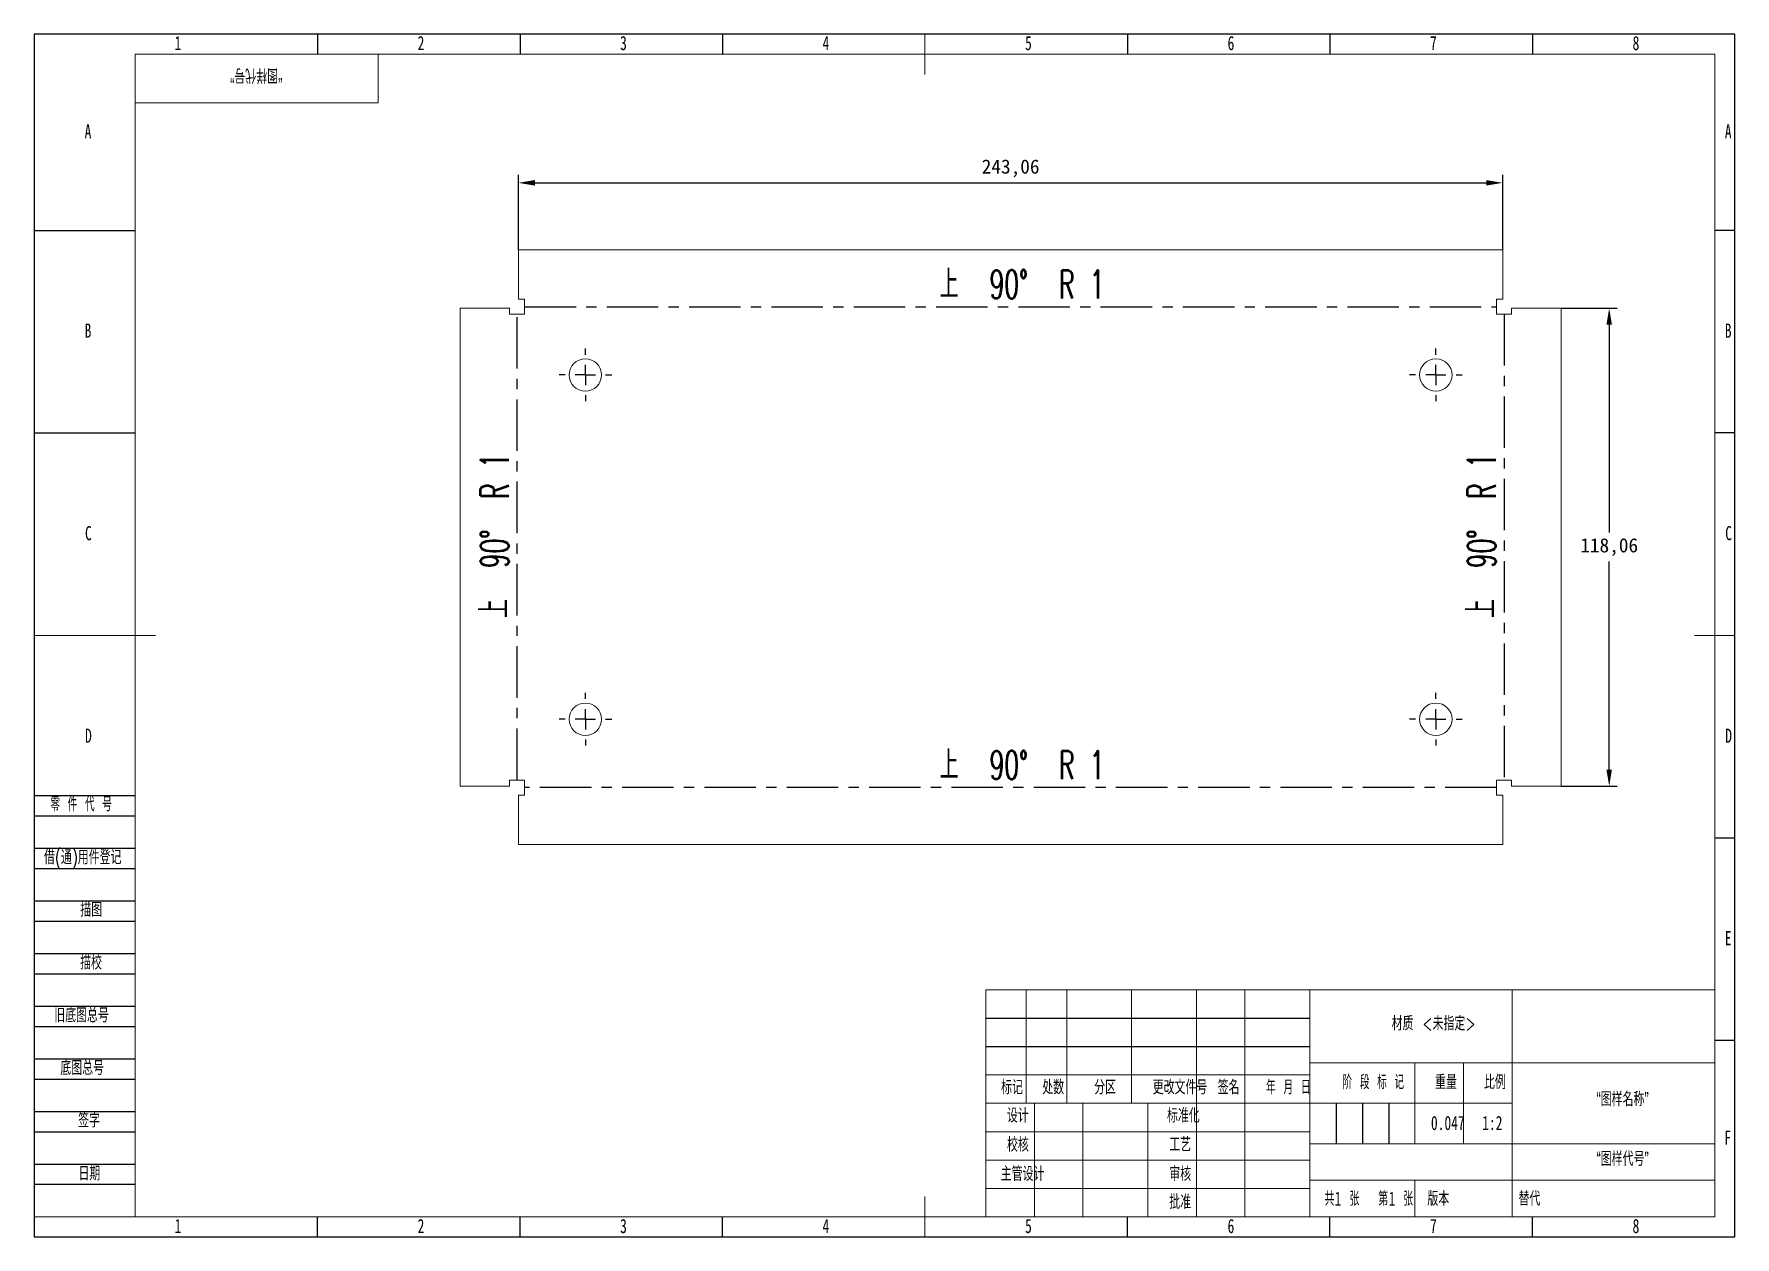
# Model space of a CAD drawing. Header units: millimetres. Extents: x 0 to 420, y 0 to 297.
import ezdxf

# ---------------------------------------------------------------- set-up
doc = ezdxf.new("R2010")
doc.units = ezdxf.units.MM
doc.header["$PDSIZE"] = -1
doc.linetypes.add('CENTERX2', pattern=[20.32, 12.7, -2.54, 2.54, -2.54])
for name, color, linetype in [('10', 7, 'Continuous'), ('5', 7, 'Continuous'), ('9', 7, 'Continuous'), ('SLD-0', 7, 'Continuous')]:
    doc.layers.add(name, color=color, linetype=linetype)
doc.styles.add('SLDTEXTSTYLE0', font='TXT', dxfattribs={"width": 0.7, "bigfont": 'bigfont'})
doc.styles.add('SLDTEXTSTYLE1', font='TXT', dxfattribs={"width": 0.62, "bigfont": 'bigfont'})
doc.styles.add('SLDTEXTSTYLE2', font='TXT', dxfattribs={"width": 0.614286, "bigfont": 'bigfont'})
doc.styles.add('SLDTEXTSTYLE3', font='TXT', dxfattribs={"width": 0.6, "bigfont": 'bigfont'})
doc.styles.add('SLDTEXTSTYLE4', font='TXT', dxfattribs={"width": 0.7})
doc.styles.add('SLDTEXTSTYLE5', font='TXT', dxfattribs={"width": 0.609091, "bigfont": 'bigfont'})
doc.dimstyles.new('ISO-25', dxfattribs={"dimtxt": 2.5, "dimasz": 2.5, "dimexe": 1.25, "dimexo": 0.625, "dimtad": 1, "dimtxsty": 'Standard', "dimcen": 2.5, "dimadec": 0, "dimazin": 0, "dimtfac": 1, "dimtmove": 0, "dimatfit": 3, "dimfxl": 0, "dimarcsym": 0})

# ---------------------------------------------------------------- blocks, each defined once
blk = doc.blocks.new('SW_CENTERMARKSYMBOL_0')
at = {"layer": '10', "color": 0}
for p, q in [((0, 2.5), (0, 3.25)), ((-2.5, 0), (-3.25, 0)), ((0, 0), (-1.25, 0)), ((0, 0), (0, 1.25)), ((0, 0), (0, -1.25)), ((0, 0), (1.25, 0)), ((2.5, 0), (3.25, 0)), ((0, -2.5), (0, -3.25))]:
    blk.add_line(p, q, dxfattribs=at)
blk = doc.blocks.new('SW_CENTERMARKSYMBOL_1')
at = {"layer": '10', "color": 0}
for p, q in [((0, 2.5), (0, 3.25)), ((-2.5, 0), (-3.25, 0)), ((0, 0), (-1.25, 0)), ((0, 0), (0, 1.25)), ((0, 0), (0, -1.25)), ((0, 0), (1.25, 0)), ((2.5, 0), (3.25, 0)), ((0, -2.5), (0, -3.25))]:
    blk.add_line(p, q, dxfattribs=at)
blk = doc.blocks.new('SW_CENTERMARKSYMBOL_2')
at = {"layer": '10', "color": 0}
for p, q in [((0, 2.5), (0, 3.25)), ((-2.5, 0), (-3.25, 0)), ((0, 0), (-1.25, 0)), ((0, 0), (0, 1.25)), ((0, 0), (0, -1.25)), ((0, 0), (1.25, 0)), ((2.5, 0), (3.25, 0)), ((0, -2.5), (0, -3.25))]:
    blk.add_line(p, q, dxfattribs=at)
blk = doc.blocks.new('SW_CENTERMARKSYMBOL_3')
at = {"layer": '10', "color": 0}
for p, q in [((0, 2.5), (0, 3.25)), ((-2.5, 0), (-3.25, 0)), ((0, 0), (-1.25, 0)), ((0, 0), (0, 1.25)), ((0, 0), (0, -1.25)), ((0, 0), (1.25, 0)), ((2.5, 0), (3.25, 0)), ((0, -2.5), (0, -3.25))]:
    blk.add_line(p, q, dxfattribs=at)
blk = doc.blocks.new('*D5')
at = {"color": 0, "lineweight": -2, "transparency": 16777216}
for p, q in [((119.61, 243.74), (119.61, 262.26)), ((362.66, 243.74), (362.66, 262.26)), ((123.69, 260.26), (358.58, 260.26))]:
    blk.add_line(p, q, dxfattribs=at)
at = {"color": 0, "transparency": 16777216}
for points in [[(123.69, 260.94), (123.69, 259.58), (119.61, 260.26)], [(358.58, 260.94), (358.58, 259.58), (362.66, 260.26)]]:
    blk.add_solid(points, dxfattribs=at)
at = {"layer": 'Defpoints', "color": 0, "transparency": 16777216}
for p in [(362.66, 260.26), (119.61, 243.74), (362.66, 243.74)]:
    blk.add_point(p, dxfattribs=at)
at = {"color": 0, "transparency": 16777216, "insert": (241.14, 263.83), "char_height": 3.5, "attachment_point": 5}
blk.add_mtext('243,06', dxfattribs=at)
blk = doc.blocks.new('*D6')
at = {"color": 0, "lineweight": -2, "transparency": 16777216}
for p, q in [((377.05, 229.35), (390.94, 229.35)), ((388.94, 225.27), (388.94, 173.89)), ((388.94, 115.37), (388.94, 166.76)), ((377.05, 111.29), (390.94, 111.29))]:
    blk.add_line(p, q, dxfattribs=at)
at = {"color": 0, "transparency": 16777216}
for points in [[(388.26, 225.27), (389.62, 225.27), (388.94, 229.35)], [(388.26, 115.37), (389.62, 115.37), (388.94, 111.29)]]:
    blk.add_solid(points, dxfattribs=at)
at = {"layer": 'Defpoints', "color": 0, "transparency": 16777216}
for p in [(377.05, 229.35), (377.05, 111.29), (388.94, 111.29)]:
    blk.add_point(p, dxfattribs=at)
at = {"color": 0, "transparency": 16777216, "insert": (388.94, 170.32), "char_height": 3.5, "attachment_point": 5}
blk.add_mtext('118,06', dxfattribs=at)

msp = doc.modelspace()

# ---------------------------------------------------------------- linework, layer by layer
at = {"color": 7, "linetype": 'Continuous', "lineweight": 15}
for p, q in [((119.606, 243.737), (119.606, 231.537)), ((119.606, 243.737), (362.664, 243.737)), ((362.664, 231.537), (362.664, 243.737)), ((121.135, 231.537), (119.606, 231.537)), ((121.135, 227.824), (121.135, 231.537)), ((362.664, 231.537), (361.135, 231.537)), ((361.135, 231.537), (361.135, 227.824)), ((105.222, 111.295), (105.222, 229.353)), ((117.422, 229.353), (105.222, 229.353)), ((117.422, 229.353), (117.422, 227.824)), ((117.422, 227.824), (121.135, 227.824)), ((361.135, 227.824), (364.848, 227.824)), ((364.848, 227.824), (364.848, 229.353)), ((377.048, 229.353), (364.848, 229.353)), ((377.048, 229.353), (377.048, 111.295)), ((105.222, 111.295), (117.422, 111.295)), ((121.135, 112.824), (117.422, 112.824)), ((117.422, 112.824), (117.422, 111.295)), ((121.135, 109.111), (121.135, 112.824)), ((364.848, 112.824), (361.135, 112.824)), ((361.135, 112.824), (361.135, 109.111)), ((364.848, 111.295), (364.848, 112.824)), ((364.848, 111.295), (377.048, 111.295)), ((119.606, 109.111), (119.606, 96.911)), ((119.606, 109.111), (121.135, 109.111)), ((361.135, 109.111), (362.664, 109.111)), ((362.664, 96.911), (362.664, 109.111)), ((362.664, 96.911), (119.606, 96.911))]:
    msp.add_line(p, q, dxfattribs=at)
at = {"color": 7, "linetype": 'CENTERX2'}
for p, q in [((119.278, 112.824), (119.278, 227.824)), ((121.135, 229.681), (361.135, 229.681)), ((362.992, 227.824), (362.992, 112.824)), ((361.135, 110.967), (121.135, 110.967))]:
    msp.add_line(p, q, dxfattribs=at)
at = {"color": 7, "linetype": 'Continuous', "lineweight": 15}
for centre in [(136.135, 212.824), (346.135, 212.824), (136.135, 127.824), (346.135, 127.824)]:
    msp.add_circle(centre, 4, dxfattribs=at)
at = {"layer": '10', "color": 7}
for p, q in [((0, 109), (25, 109)), ((0, 104), (25, 104)), ((0, 96), (25, 96)), ((0, 91), (25, 91)), ((0, 83), (25, 83)), ((0, 78), (25, 78)), ((0, 70), (25, 70)), ((0, 65), (25, 65)), ((0, 57), (25, 57)), ((0, 52), (25, 52)), ((235, 54), (315, 54)), ((235, 47), (315, 47)), ((0, 44), (25, 44)), ((0, 39), (25, 39)), ((0, 31), (25, 31)), ((0, 26), (25, 26)), ((0, 18), (25, 18)), ((0, 13), (25, 13))]:
    msp.add_line(p, q, dxfattribs=at)
at = {"layer": '10', "color": 7, "lineweight": 15}
for p, q in [((245, 61), (245, 33)), ((255, 61), (255, 33)), ((271, 61), (271, 33)), ((287, 61), (287, 5)), ((299, 61), (299, 5)), ((315, 61), (315, 5)), ((365, 61), (365, 33)), ((315, 43), (415, 43)), ((340.986, 43), (340.986, 23)), ((353, 43), (353, 23)), ((235, 40), (315, 40)), ((235, 33), (365, 33)), ((247, 33), (247, 5)), ((259, 33), (259, 5)), ((275, 33), (275, 5)), ((365, 33), (365, 5)), ((235, 26), (315, 26)), ((315, 23), (415, 23)), ((235, 19), (315, 19)), ((315, 14), (415, 14)), ((235, 12), (315, 12))]:
    msp.add_line(p, q, dxfattribs=at)
at = {"layer": '5'}
for p, q in [((70, 297), (70, 292)), ((120, 297), (120, 292)), ((170, 297), (170, 292)), ((270, 297), (270, 292)), ((320, 297), (320, 292)), ((370, 297), (370, 292)), ((0, 248.5), (25, 248.5)), ((420, 248.5), (415, 248.5)), ((0, 198.5), (25, 198.5)), ((420, 198.5), (415, 198.5)), ((420, 98.5), (415, 98.5)), ((420, 48.5), (415, 48.5)), ((70, 0), (70, 5)), ((120, 0), (120, 5)), ((170, 0), (170, 5)), ((270, 0), (270, 5)), ((320, 0), (320, 5)), ((370, 0), (370, 5))]:
    msp.add_line(p, q, dxfattribs=at)
at = {"layer": '5', "lineweight": 15}
for p, q in [((220, 297), (220, 287)), ((0, 148.5), (30, 148.5)), ((420, 148.5), (410, 148.5)), ((220, 0), (220, 10))]:
    msp.add_line(p, q, dxfattribs=at)
at = {"layer": '5', "color": 7, "lineweight": 15}
for p, q in [((415, 292), (25, 292)), ((25, 292), (25, 5)), ((85, 280), (85, 292)), ((415, 5), (415, 292)), ((25, 280), (85, 280)), ((235, 61), (415, 61)), ((235, 61), (235, 5)), ((0, 5), (415, 5))]:
    msp.add_line(p, q, dxfattribs=at)
at = {"layer": '9', "color": 7}
for p, q in [((420, 297), (0, 297)), ((0, 297), (0, 0)), ((420, 148.5), (420, 297)), ((420, 0), (420, 148.5)), ((0, 0), (420, 0))]:
    msp.add_line(p, q, dxfattribs=at)
at = {"layer": 'SLD-0'}
for p, q in [((321.5, 33), (321.5, 23)), ((328, 33), (328, 23)), ((334.5, 33), (334.5, 23))]:
    msp.add_line(p, q, dxfattribs=at)
at = {"layer": 'SLD-0', "lineweight": 15}
msp.add_line((340.986, 14), (340.986, 5), dxfattribs=at)

# ---------------------------------------------------------------- block references
at = {"layer": '10', "xscale": 2, "yscale": 2, "zscale": 2}
for name, p in [('SW_CENTERMARKSYMBOL_3', (136.135, 212.824)), ('SW_CENTERMARKSYMBOL_0', (346.135, 212.824)), ('SW_CENTERMARKSYMBOL_2', (136.135, 127.824)), ('SW_CENTERMARKSYMBOL_1', (346.135, 127.824))]:
    msp.add_blockref(name, p, dxfattribs=at)

# ---------------------------------------------------------------- texts
at = {"color": 7, "linetype": 'Continuous', "lineweight": 0, "char_height": 7, "attachment_point": 2, "style": 'SLDTEXTSTYLE5'}
for insert in [(243.979, 238.739), (243.979, 120.026)]:
    msp.add_mtext('\\M+18FE3  90\\M+1818B  R 1', dxfattribs=dict(at, insert=insert))
at = {"color": 7, "linetype": 'Continuous', "lineweight": 0, "char_height": 7, "attachment_point": 2, "rotation": 90, "style": 'SLDTEXTSTYLE5'}
for insert in [(110.22, 173.168), (353.933, 173.168)]:
    msp.add_mtext('\\M+18FE3  90\\M+1818B  R 1', dxfattribs=dict(at, insert=insert))
at = {"layer": '10', "char_height": 3.5}
for s, insert, attachment_point, style in [('1', (35.544, 296.52), 2, 'SLDTEXTSTYLE4'), ('2', (95.544, 296.52), 2, 'SLDTEXTSTYLE4'), ('3', (145.544, 296.52), 2, 'SLDTEXTSTYLE4'), ('4', (195.544, 296.52), 2, 'SLDTEXTSTYLE4'), ('5', (245.544, 296.52), 2, 'SLDTEXTSTYLE4'), ('6', (295.547, 296.52), 2, 'SLDTEXTSTYLE4'), ('7', (345.547, 296.52), 2, 'SLDTEXTSTYLE4'), ('8', (395.547, 296.52), 2, 'SLDTEXTSTYLE4'), ('A', (13.32, 274.712), 2, 'SLDTEXTSTYLE4'), ('A', (418.32, 274.712), 2, 'SLDTEXTSTYLE4'), ('B', (13.32, 225.52), 2, 'SLDTEXTSTYLE4'), ('B', (418.32, 225.52), 2, 'SLDTEXTSTYLE4'), ('C', (13.427, 175.52), 2, 'SLDTEXTSTYLE4'), ('C', (418.427, 175.52), 2, 'SLDTEXTSTYLE4'), ('D', (13.43, 125.52), 2, 'SLDTEXTSTYLE4'), ('D', (418.43, 125.52), 2, 'SLDTEXTSTYLE4'), ('E', (418.318, 75.52), 2, 'SLDTEXTSTYLE4'), ('\\M+18DDE质 <\\M+196A2\\M+18E77\\M+192E8>', (345.581, 54.481), 2, 'SLDTEXTSTYLE0'), ('\\M+18167图样\\M+196BC\\M+18FCC\\M+18168', (392.25, 35.791), 2, 'SLDTEXTSTYLE0'), ('0.047', (349.095, 29.905), 2, 'SLDTEXTSTYLE4'), ('1:2', (360.084, 29.905), 2, 'SLDTEXTSTYLE4'), ('F', (418.224, 26.27), 2, 'SLDTEXTSTYLE4'), ('\\M+18167图样\\M+191E3\\M+18D86\\M+18168', (392.253, 21.05), 2, 'SLDTEXTSTYLE0'), ('1', (321.142, 11.201), 1, 'SLDTEXTSTYLE4'), ('1', (334.479, 11.201), 1, 'SLDTEXTSTYLE4'), ('1', (35.544, 4.462), 2, 'SLDTEXTSTYLE4'), ('2', (95.544, 4.462), 2, 'SLDTEXTSTYLE4'), ('3', (145.544, 4.462), 2, 'SLDTEXTSTYLE4'), ('4', (195.544, 4.462), 2, 'SLDTEXTSTYLE4'), ('5', (245.544, 4.462), 2, 'SLDTEXTSTYLE4'), ('6', (295.547, 4.462), 2, 'SLDTEXTSTYLE4'), ('7', (345.547, 4.462), 2, 'SLDTEXTSTYLE4'), ('8', (395.547, 4.462), 2, 'SLDTEXTSTYLE4')]:
    msp.add_mtext(s, dxfattribs=dict(at, insert=insert, attachment_point=attachment_point, style=style))
at = {"layer": '10', "color": 7, "char_height": 3.5}
for s, insert, attachment_point, style in [('\\M+197EB \\M+18C8F \\M+191E3 \\M+18D86', (4.023, 108.595), 1, 'SLDTEXTSTYLE2'), ('\\M+18ED8(\\M+192CA)\\M+19770\\M+18C8F\\M+1936F记', (2.474, 95.499), 1, 'SLDTEXTSTYLE0'), ('\\M+19560图', (14.111, 82.553), 2, 'SLDTEXTSTYLE0'), ('\\M+19560\\M+18D5A', (14.079, 69.517), 2, 'SLDTEXTSTYLE0'), ('\\M+18B8C\\M+192EA图总\\M+18D86', (5, 56.488), 1, 'SLDTEXTSTYLE0'), ('\\M+192EA图总\\M+18D86', (6.5, 43.486), 1, 'SLDTEXTSTYLE0'), ('标记', (241.492, 38.717), 2, 'SLDTEXTSTYLE0'), ('处\\M+19094', (251.667, 38.717), 2, 'SLDTEXTSTYLE0'), ('\\M+195AA\\M+18BE6', (264.464, 38.717), 2, 'SLDTEXTSTYLE0'), ('\\M+18D58\\M+189FC\\M+195B6\\M+18C8F\\M+18D86', (282.982, 38.717), 2, 'SLDTEXTSTYLE0'), ('签\\M+196BC', (294.968, 38.717), 2, 'SLDTEXTSTYLE0'), ('\\M+1944E \\M+18C8E \\M+193FA', (309.713, 38.717), 2, 'SLDTEXTSTYLE1'), ('阶 \\M+19269 标 记', (330.688, 39.994), 2, 'SLDTEXTSTYLE2'), ('\\M+18F64\\M+197CA', (348.632, 39.994), 2, 'SLDTEXTSTYLE0'), ('\\M+194E4\\M+197E1', (360.723, 39.994), 2, 'SLDTEXTSTYLE0'), ('签\\M+18E9A', (13.585, 30.537), 2, 'SLDTEXTSTYLE0'), ('设计', (242.932, 31.734), 2, 'SLDTEXTSTYLE0'), ('标\\M+18F79\\M+189BB', (283.793, 31.734), 2, 'SLDTEXTSTYLE0'), ('\\M+18D5A\\M+18A6A', (242.931, 24.556), 2, 'SLDTEXTSTYLE0'), ('\\M+18D48艺', (283.016, 24.599), 2, 'SLDTEXTSTYLE0'), ('\\M+193FA\\M+18AFA', (13.662, 17.437), 2, 'SLDTEXTSTYLE0'), ('\\M+18EE5\\M+18AC7设计', (244.093, 17.33), 2, 'SLDTEXTSTYLE0'), ('审\\M+18A6A', (283.016, 17.33), 2, 'SLDTEXTSTYLE0'), ('\\M+194E1\\M+18F79', (282.998, 10.441), 2, 'SLDTEXTSTYLE0'), ('\\M+18BA4  张', (322.959, 11.201), 2, 'SLDTEXTSTYLE3'), ('\\M+191E6  张', (336.223, 11.201), 2, 'SLDTEXTSTYLE3'), ('\\M+194C5\\M+1967B', (346.742, 11.201), 2, 'SLDTEXTSTYLE0')]:
    msp.add_mtext(s, dxfattribs=dict(at, insert=insert, attachment_point=attachment_point, style=style))
at = {"layer": 'SLD-0', "insert": (54.861, 285.023), "char_height": 3.5, "attachment_point": 2, "rotation": 180, "style": 'SLDTEXTSTYLE0'}
msp.add_mtext('\\M+18167图样\\M+191E3\\M+18D86\\M+18168', dxfattribs=at)
at = {"layer": 'SLD-0', "insert": (366.561, 11.201), "char_height": 3.5, "attachment_point": 1, "style": 'SLDTEXTSTYLE0'}
msp.add_mtext('\\M+191D6\\M+191E3', dxfattribs=at)

# ---------------------------------------------------------------- dimensions: what is measured, and where the dimension line sits
dim = msp.add_linear_dim(base=(362.664, 260.26), p1=(119.606, 243.737), p2=(362.664, 243.737), dimstyle='ISO-25', override={"dimtxt": 3.5, "dimasz": 4.08, "dimexe": 2, "dimexo": 0, "dimgap": 1.524, "dimtih": 1, "dimtoh": 1, "dimzin": 0, "dimadec": 2, "dimtzin": 0})
dim.commit()
dim.dimension.update_dxf_attribs({"geometry": '*D5', "text_midpoint": (241.135, 263.826)})
dim = msp.add_linear_dim(base=(388.945, 111.295), p1=(377.048, 229.353), p2=(377.048, 111.295), angle=90, dimstyle='ISO-25', override={"dimtxt": 3.5, "dimasz": 4.08, "dimexe": 2, "dimexo": 0, "dimgap": 1.524, "dimtih": 1, "dimtoh": 1, "dimzin": 0, "dimadec": 2, "dimtzin": 0})
dim.commit()
dim.dimension.update_dxf_attribs({"geometry": '*D6', "text_midpoint": (388.945, 170.324)})

doc.saveas('drawing.dxf')
